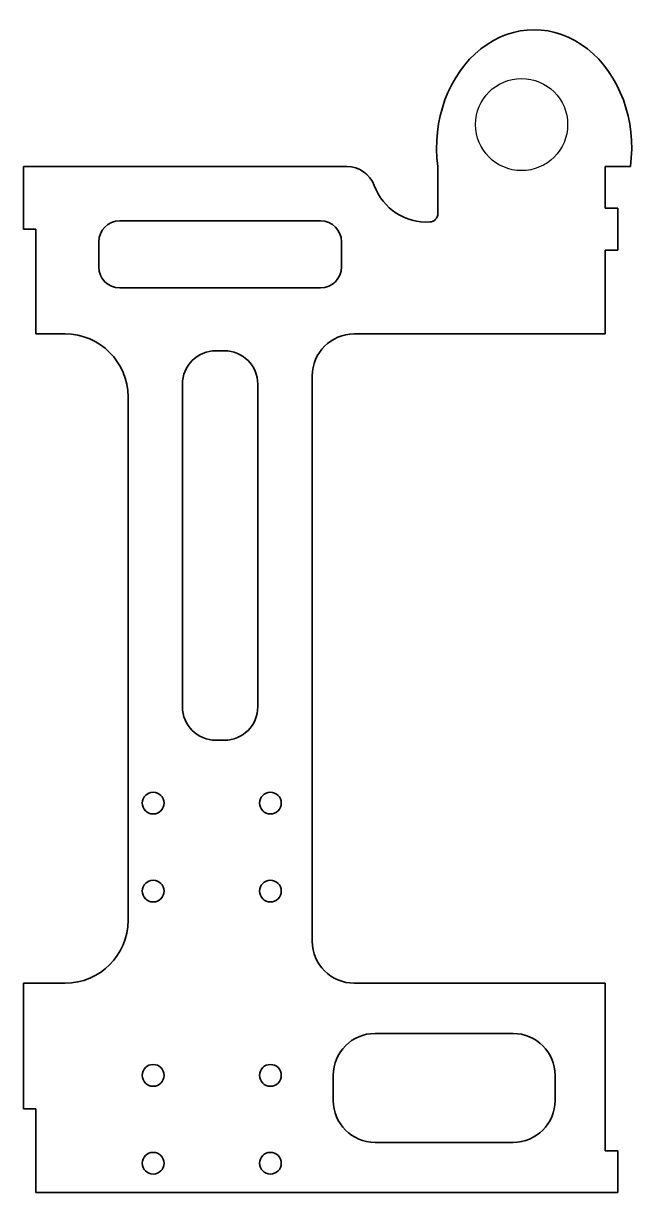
# Model space of a CAD drawing. Header units: inches. Extents: x 0 to 146, y 0 to 279.
import ezdxf

# ---------------------------------------------------------------- set-up
doc = ezdxf.new("R2010")
doc.units = ezdxf.units.IN
doc.header["$MEASUREMENT"] = 0
doc.layers.add('SIMUMAK Visible (ISO)', color=7, linetype='Continuous', lineweight=35)

# ---------------------------------------------------------------- blocks, each defined once
blk = doc.blocks.new('CD-IND-31-MEDA-01')
blk.add_circle((119, 255), 11)
at = {"layer": 'SIMUMAK Visible (ISO)'}
for p, q in [((0, 245), (77.25, 245)), ((0, 245), (0, 230)), ((99, 245), (99, 233.74)), ((139, 245), (145, 245)), ((139, 235.05), (139, 245)), ((142, 235.05), (139, 235.05)), ((142, 225), (142, 235.05)), ((23, 232), (71, 232)), ((0, 230), (3, 230)), ((3, 230), (3, 205)), ((18, 221), (18, 227)), ((76, 227), (76, 221)), ((139, 225), (139, 205)), ((139, 225), (142, 225)), ((71, 216), (23, 216)), ((3, 205), (10, 205)), ((79, 205), (139, 205)), ((46, 201), (48, 201)), ((38, 116), (38, 193)), ((56, 193), (56, 116)), ((69, 60), (69, 195)), ((25, 65), (25, 190)), ((48, 108), (46, 108)), ((0, 20), (0, 50)), ((0, 50), (10, 50)), ((139, 50), (79, 50)), ((139, 50), (139, 10)), ((84, 38), (117, 38)), ((74, 22), (74, 28)), ((127, 28), (127, 22)), ((0, 20), (3, 20)), ((3, 20), (3, 0)), ((117, 12), (84, 12)), ((142, 10), (139, 10)), ((142, 0), (142, 10)), ((3, 0), (142, 0))]:
    blk.add_line(p, q, dxfattribs=at)
for centre in [(31, 93), (59, 93), (31, 72), (59, 72), (31, 28), (59, 28), (31, 7), (59, 7)]:
    blk.add_circle(centre, 2.6, dxfattribs=at)
at = {"layer": 'SIMUMAK Visible (ISO)', "extrusion": (0, 0, -1)}
for centre, radius, start, end in [((-77.25, 238), 7, 90, 159.8093), ((-96.28, 245), 13.28, 266.3471, 339.8093)]:
    blk.add_arc(centre, radius, start, end, dxfattribs=at)
at = {"layer": 'SIMUMAK Visible (ISO)'}
for centre, radius, start, end in [((23, 227), 5, 90, 180), ((71, 227), 5, 0, 90), ((97, 233.74), 2, 273.6529, 0), ((23, 221), 5, 180, 270), ((71, 221), 5, 270, 0), ((10, 190), 15, 0, 90), ((79, 195), 10, 90, 180), ((46, 193), 8, 90, 180), ((48, 193), 8, 0, 90), ((46, 116), 8, 180, 270), ((48, 116), 8, 270, 0), ((10, 65), 15, 270, 0), ((79, 60), 10, 180, 270), ((84, 28), 10, 90, 180), ((117, 28), 10, 0, 90), ((84, 22), 10, 180, 270), ((117, 22), 10, 270, 0)]:
    blk.add_arc(centre, radius, start, end, dxfattribs=at)
blk.add_ellipse((122, 249.5), major_axis=(0, 28.13), ratio=0.828206, start_param=4.551745, end_param=8.014626, dxfattribs=at)

msp = doc.modelspace()

# ---------------------------------------------------------------- block references
msp.add_blockref('CD-IND-31-MEDA-01', (0, 0))

doc.saveas('drawing.dxf')
